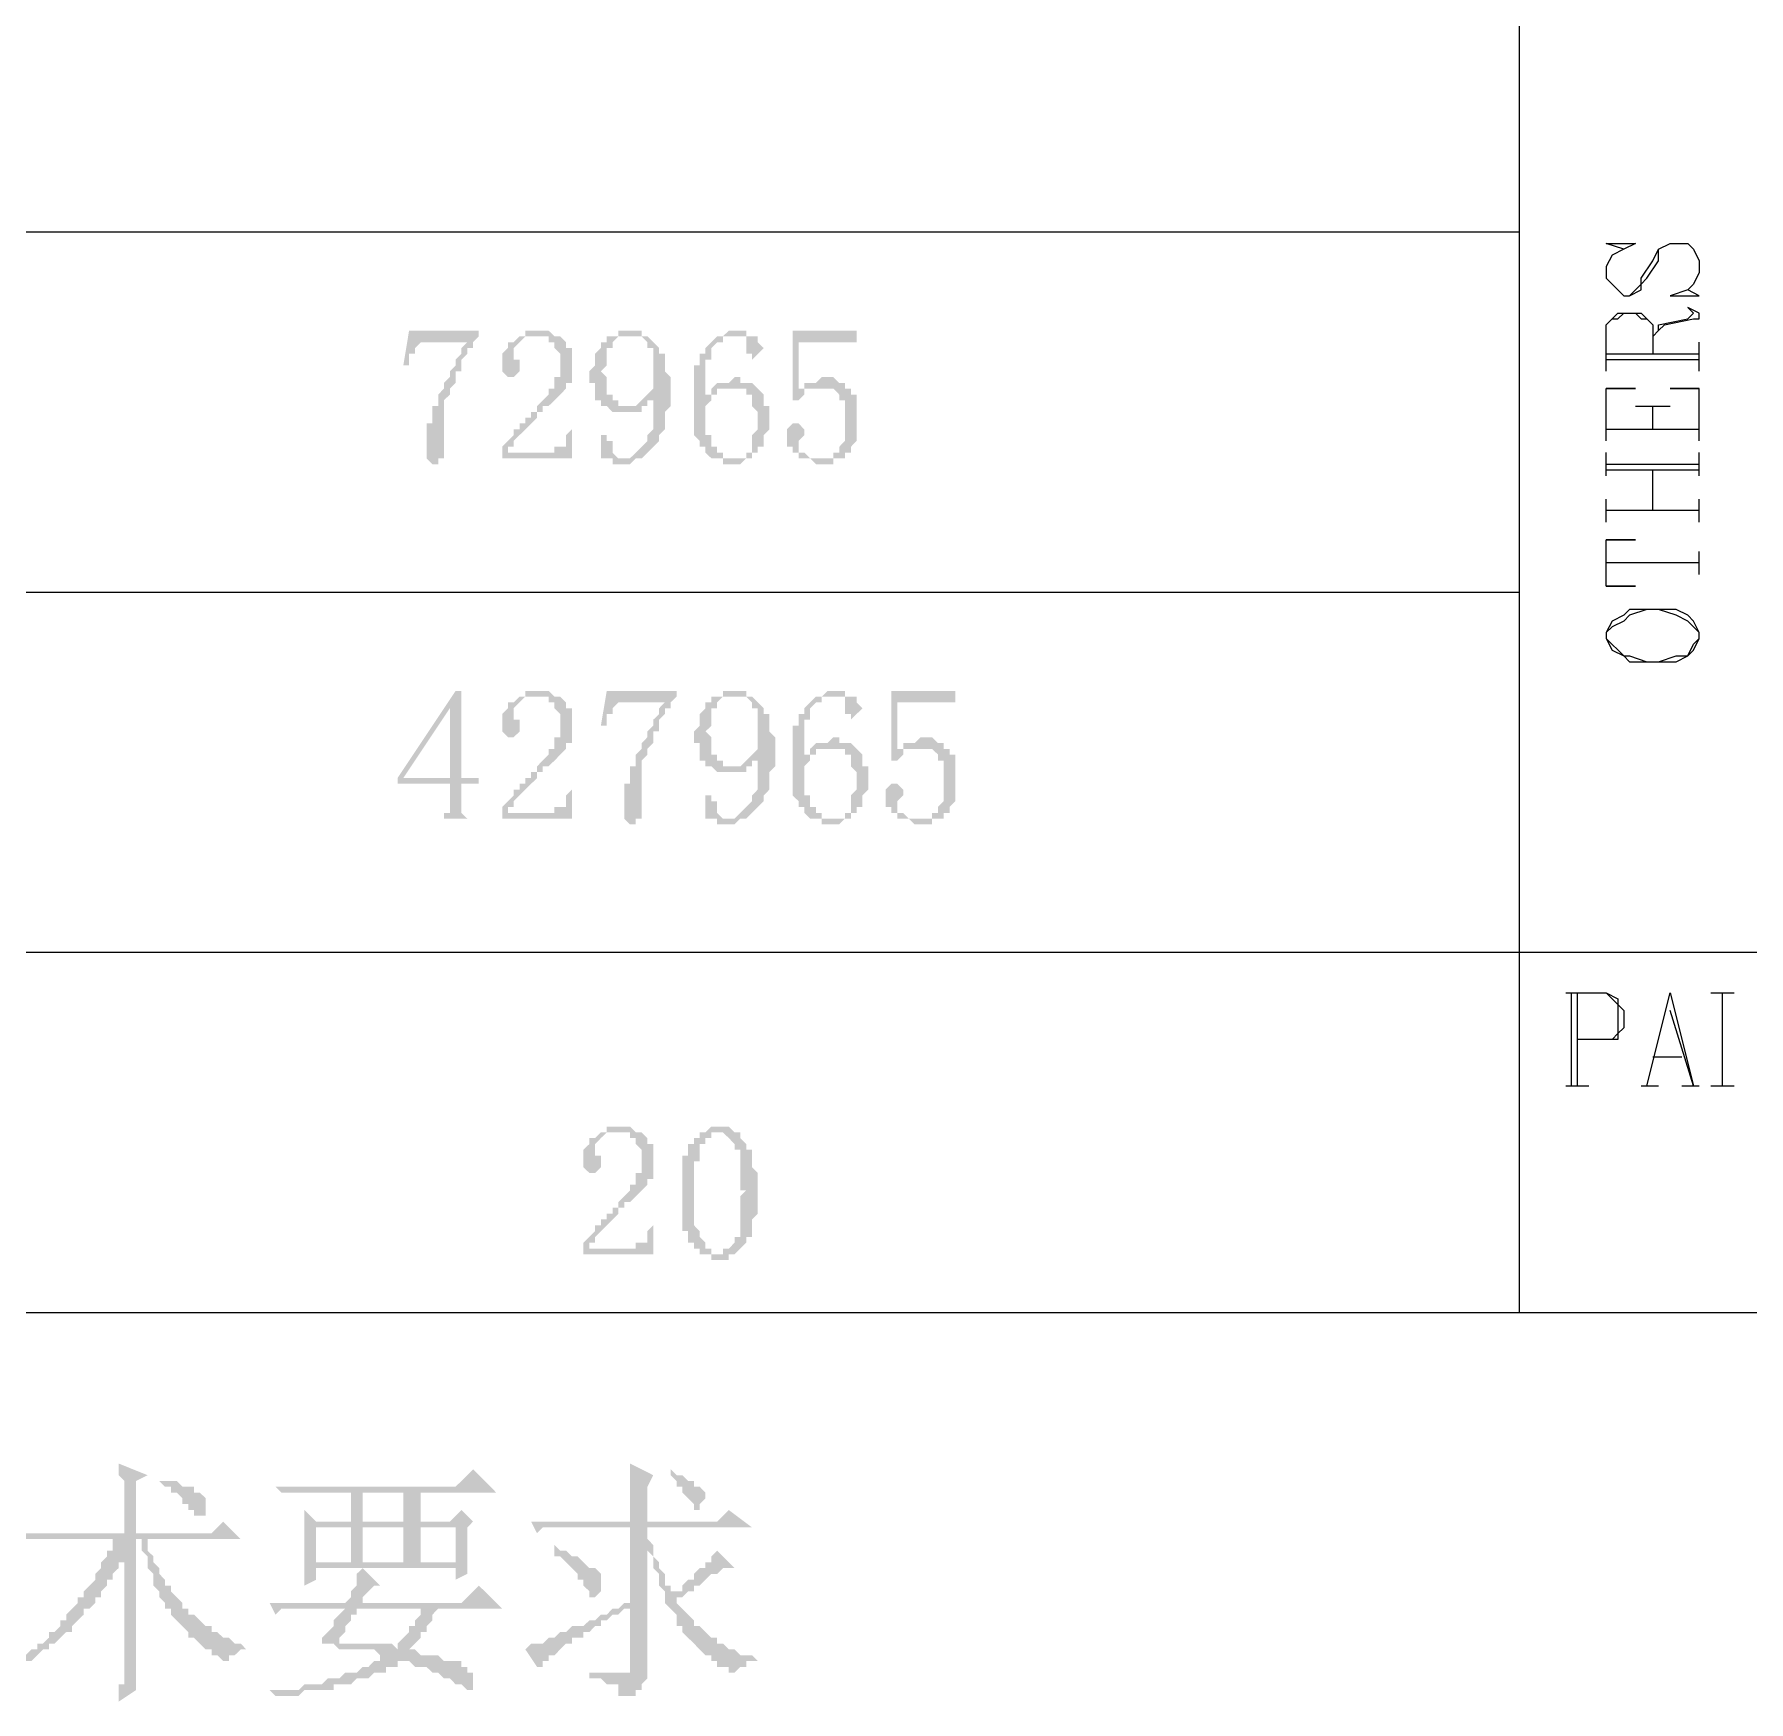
# Model space of a CAD drawing. Extents: x 51 to 246, y 3 to 417.
# Drawn here: x 198.99 to 211.48, y 346.92 to 359.07 of the extents above; entities that cross this region are included whole.
import ezdxf

# ---------------------------------------------------------------- set-up
doc = ezdxf.new("R2010")
doc.units = 0
doc.header["$MEASUREMENT"] = 0
doc.layers.add('_____1', color=160, linetype='Continuous')

msp = doc.modelspace()

# ---------------------------------------------------------------- hatches: boundary and pattern name
at = {"layer": '_____1'}
for points in [[(202.226, 356.912), (201.718, 356.912), (201.676, 356.658), (201.718, 356.658), (201.718, 356.743), (201.761, 356.743), (201.761, 356.785), (201.803, 356.827), (202.184, 356.827), (202.226, 356.87)], [(202.184, 356.827), (202.142, 356.827), (202.099, 356.785), (202.099, 356.743), (202.057, 356.7), (202.057, 356.658), (202.015, 356.616), (202.015, 356.573), (201.972, 356.531), (201.972, 356.489), (201.93, 356.446), (201.93, 356.362), (201.888, 356.362), (201.888, 356.235), (201.845, 356.235), (201.845, 355.981), (201.888, 355.938), (201.93, 355.938), (201.93, 355.981), (201.972, 355.981), (201.972, 356.404), (202.015, 356.446), (202.015, 356.489), (202.057, 356.531), (202.057, 356.616), (202.099, 356.616), (202.099, 356.7), (202.142, 356.743), (202.142, 356.785), (202.184, 356.785)], [(202.65, 356.912), (202.565, 356.912), (202.565, 356.87), (202.523, 356.87), (202.734, 356.87), (202.734, 356.827), (202.777, 356.827), (202.777, 356.785), (202.819, 356.743), (202.819, 356.573), (202.777, 356.573), (202.777, 356.489), (202.734, 356.489), (202.734, 356.446), (202.65, 356.362), (202.65, 356.319), (202.607, 356.319), (202.607, 356.277), (202.565, 356.277), (202.565, 356.235), (202.523, 356.235), (202.523, 356.192), (202.48, 356.192), (202.48, 356.15), (202.396, 356.065), (202.396, 356.023), (202.438, 356.023), (202.438, 356.065), (202.48, 356.065), (202.48, 356.108), (202.65, 356.277), (202.65, 356.319), (202.692, 356.319), (202.692, 356.362), (202.734, 356.362), (202.777, 356.404), (202.861, 356.489), (202.861, 356.531), (202.904, 356.531), (202.904, 356.785), (202.861, 356.785), (202.861, 356.827), (202.819, 356.87), (202.777, 356.87), (202.734, 356.912), (202.692, 356.912)], [(202.523, 356.87), (202.48, 356.827), (202.438, 356.827), (202.438, 356.785), (202.396, 356.743), (202.396, 356.616), (202.438, 356.573), (202.48, 356.573), (202.523, 356.616), (202.523, 356.7), (202.48, 356.7), (202.48, 356.785), (202.565, 356.87), (202.65, 356.87)], [(203.327, 356.912), (203.242, 356.912), (203.242, 356.87), (203.158, 356.87), (203.158, 356.827), (203.115, 356.827), (203.115, 356.785), (203.073, 356.743), (203.073, 356.658), (203.031, 356.616), (203.031, 356.531), (203.073, 356.531), (203.073, 356.404), (203.115, 356.404), (203.115, 356.362), (203.285, 356.362), (203.242, 356.362), (203.242, 356.404), (203.2, 356.404), (203.2, 356.446), (203.158, 356.446), (203.158, 356.573), (203.115, 356.616), (203.158, 356.658), (203.158, 356.785), (203.2, 356.785), (203.2, 356.827), (203.242, 356.87), (203.454, 356.87), (203.412, 356.87), (203.412, 356.912), (203.369, 356.912)], [(204.216, 356.87), (204.089, 356.87), (204.174, 356.87), (204.174, 356.743), (204.216, 356.743), (204.216, 356.7), (204.301, 356.785), (204.258, 356.827), (204.258, 356.87)], [(204.978, 356.912), (204.512, 356.912), (204.512, 356.404), (204.555, 356.404), (204.597, 356.446), (204.555, 356.446), (204.555, 356.827), (204.978, 356.827)], [(204.089, 356.573), (204.047, 356.531), (203.962, 356.531), (203.92, 356.489), (204.174, 356.489), (204.174, 356.446), (204.216, 356.446), (204.216, 356.362), (204.258, 356.319), (204.258, 356.192), (204.216, 356.15), (204.216, 356.023), (204.174, 356.023), (204.174, 355.981), (203.92, 355.981), (204.004, 355.981), (204.004, 355.938), (204.131, 355.938), (204.174, 355.981), (204.216, 355.981), (204.216, 356.023), (204.258, 356.023), (204.258, 356.065), (204.301, 356.065), (204.301, 356.15), (204.343, 356.192), (204.343, 356.362), (204.301, 356.362), (204.301, 356.446), (204.216, 356.531), (204.131, 356.531), (204.131, 356.573)], [(204.766, 356.573), (204.724, 356.573), (204.682, 356.531), (204.597, 356.531), (204.724, 356.489), (204.809, 356.489), (204.851, 356.446), (204.851, 356.404), (204.893, 356.404), (204.893, 356.108), (204.851, 356.065), (204.851, 356.023), (204.809, 356.023), (204.809, 355.981), (204.597, 355.981), (204.639, 355.981), (204.682, 355.938), (204.809, 355.938), (204.809, 355.981), (204.893, 355.981), (204.893, 356.023), (204.936, 356.023), (204.936, 356.065), (204.978, 356.108), (204.978, 356.446), (204.936, 356.446), (204.936, 356.489), (204.893, 356.489), (204.893, 356.531), (204.851, 356.531), (204.809, 356.573)], [(203.454, 356.446), (203.369, 356.362), (203.158, 356.362), (203.2, 356.319), (203.412, 356.319), (203.412, 356.362), (203.454, 356.362), (203.454, 356.404), (203.496, 356.404), (203.496, 356.446)], [(203.92, 356.489), (203.92, 356.446), (203.877, 356.446), (203.877, 356.404), (203.92, 356.404), (203.92, 356.446), (203.962, 356.446), (203.962, 356.489), (204.089, 356.489)], [(204.597, 356.531), (204.597, 356.489), (204.555, 356.489), (204.555, 356.446), (204.597, 356.446), (204.597, 356.489), (204.724, 356.489)], [(202.904, 356.192), (202.861, 356.15), (202.861, 356.065), (202.777, 356.065), (202.777, 356.023), (202.396, 356.023), (202.396, 355.981), (202.904, 355.981)], [(204.512, 356.235), (204.47, 356.192), (204.47, 356.065), (204.512, 356.065), (204.512, 356.023), (204.555, 356.023), (204.555, 355.981), (204.724, 355.981), (204.639, 355.981), (204.597, 356.023), (204.555, 356.023), (204.555, 356.108), (204.597, 356.15), (204.597, 356.192), (204.555, 356.235)], [(203.158, 356.15), (203.115, 356.15), (203.115, 355.981), (203.285, 355.981), (203.242, 355.981), (203.2, 356.023), (203.2, 356.108), (203.158, 356.108)], [(202.099, 354.287), (202.057, 354.287), (201.634, 353.652), (201.634, 353.61), (202.015, 353.61), (202.015, 353.398), (201.972, 353.398), (201.972, 353.356), (201.845, 353.356), (202.226, 353.356), (202.142, 353.356), (202.099, 353.398), (202.099, 353.61), (202.226, 353.61), (202.226, 353.652), (201.676, 353.652), (202.015, 354.16)], [(202.099, 354.287), (202.015, 354.16), (202.015, 353.652), (201.676, 353.652), (202.099, 353.652)], [(202.65, 354.287), (202.565, 354.287), (202.565, 354.245), (202.523, 354.245), (202.734, 354.245), (202.734, 354.203), (202.777, 354.203), (202.777, 354.16), (202.819, 354.118), (202.819, 353.949), (202.777, 353.949), (202.777, 353.864), (202.734, 353.864), (202.734, 353.822), (202.65, 353.737), (202.65, 353.695), (202.607, 353.695), (202.607, 353.652), (202.565, 353.652), (202.565, 353.61), (202.523, 353.61), (202.523, 353.568), (202.48, 353.568), (202.48, 353.525), (202.396, 353.441), (202.396, 353.398), (202.438, 353.398), (202.438, 353.441), (202.48, 353.441), (202.48, 353.483), (202.65, 353.652), (202.65, 353.695), (202.692, 353.695), (202.692, 353.737), (202.734, 353.737), (202.777, 353.779), (202.861, 353.864), (202.861, 353.906), (202.904, 353.906), (202.904, 354.16), (202.861, 354.16), (202.861, 354.203), (202.819, 354.245), (202.777, 354.245), (202.734, 354.287), (202.692, 354.287)], [(202.523, 354.245), (202.48, 354.203), (202.438, 354.203), (202.438, 354.16), (202.396, 354.118), (202.396, 353.991), (202.438, 353.949), (202.48, 353.949), (202.523, 353.991), (202.523, 354.076), (202.48, 354.076), (202.48, 354.16), (202.523, 354.203), (202.565, 354.245), (202.65, 354.245)], [(203.666, 354.287), (203.158, 354.287), (203.115, 354.033), (203.158, 354.033), (203.158, 354.118), (203.2, 354.118), (203.2, 354.16), (203.242, 354.203), (203.623, 354.203), (203.666, 354.245)], [(203.623, 354.203), (203.581, 354.203), (203.539, 354.16), (203.539, 354.118), (203.496, 354.076), (203.496, 354.033), (203.454, 353.991), (203.454, 353.949), (203.412, 353.906), (203.412, 353.864), (203.369, 353.822), (203.369, 353.737), (203.327, 353.737), (203.327, 353.61), (203.285, 353.61), (203.285, 353.356), (203.327, 353.314), (203.369, 353.314), (203.369, 353.356), (203.412, 353.356), (203.412, 353.779), (203.454, 353.822), (203.454, 353.864), (203.496, 353.906), (203.496, 353.991), (203.539, 353.991), (203.539, 354.076), (203.581, 354.118), (203.581, 354.16), (203.623, 354.16)], [(204.089, 354.287), (204.004, 354.287), (204.004, 354.245), (203.92, 354.245), (203.92, 354.203), (203.877, 354.203), (203.877, 354.16), (203.835, 354.118), (203.835, 354.033), (203.793, 353.991), (203.793, 353.906), (203.835, 353.906), (203.835, 353.779), (203.877, 353.779), (203.877, 353.737), (204.047, 353.737), (204.004, 353.737), (204.004, 353.779), (203.962, 353.779), (203.962, 353.822), (203.92, 353.822), (203.92, 353.949), (203.877, 353.991), (203.92, 354.033), (203.92, 354.16), (203.962, 354.16), (203.962, 354.203), (204.004, 354.245), (204.216, 354.245), (204.174, 354.245), (204.174, 354.287), (204.131, 354.287)], [(204.936, 354.245), (204.809, 354.245), (204.893, 354.245), (204.893, 354.118), (204.936, 354.118), (204.936, 354.076), (205.02, 354.16), (204.978, 354.203), (204.978, 354.245)], [(205.698, 354.287), (205.232, 354.287), (205.232, 353.779), (205.274, 353.779), (205.317, 353.822), (205.274, 353.822), (205.274, 354.203), (205.698, 354.203)], [(204.809, 353.949), (204.766, 353.906), (204.682, 353.906), (204.639, 353.864), (204.893, 353.864), (204.893, 353.822), (204.936, 353.822), (204.936, 353.737), (204.978, 353.695), (204.978, 353.568), (204.936, 353.525), (204.936, 353.398), (204.893, 353.398), (204.893, 353.356), (204.639, 353.356), (204.724, 353.356), (204.724, 353.314), (204.851, 353.314), (204.893, 353.356), (204.936, 353.356), (204.936, 353.398), (204.978, 353.398), (204.978, 353.441), (205.02, 353.441), (205.02, 353.525), (205.063, 353.568), (205.063, 353.737), (205.02, 353.737), (205.02, 353.822), (204.936, 353.906), (204.851, 353.906), (204.851, 353.949)], [(205.486, 353.949), (205.444, 353.949), (205.401, 353.906), (205.317, 353.906), (205.444, 353.864), (205.528, 353.864), (205.571, 353.822), (205.571, 353.779), (205.613, 353.779), (205.613, 353.483), (205.571, 353.441), (205.571, 353.398), (205.528, 353.398), (205.528, 353.356), (205.317, 353.356), (205.359, 353.356), (205.401, 353.314), (205.528, 353.314), (205.528, 353.356), (205.613, 353.356), (205.613, 353.398), (205.655, 353.398), (205.655, 353.441), (205.698, 353.483), (205.698, 353.822), (205.655, 353.822), (205.655, 353.864), (205.613, 353.864), (205.613, 353.906), (205.571, 353.906), (205.528, 353.949)], [(204.216, 353.822), (204.174, 353.779), (204.131, 353.737), (203.92, 353.737), (203.962, 353.695), (204.174, 353.695), (204.174, 353.737), (204.216, 353.737), (204.216, 353.779), (204.258, 353.779), (204.258, 353.822)], [(204.639, 353.864), (204.639, 353.822), (204.597, 353.822), (204.597, 353.779), (204.639, 353.779), (204.639, 353.822), (204.682, 353.822), (204.682, 353.864), (204.809, 353.864)], [(205.317, 353.906), (205.317, 353.864), (205.274, 353.864), (205.274, 353.822), (205.317, 353.822), (205.317, 353.864), (205.444, 353.864)], [(202.904, 353.568), (202.861, 353.525), (202.861, 353.441), (202.777, 353.441), (202.777, 353.398), (202.396, 353.398), (202.396, 353.356), (202.904, 353.356)], [(205.232, 353.61), (205.19, 353.568), (205.19, 353.441), (205.232, 353.441), (205.232, 353.398), (205.274, 353.398), (205.274, 353.356), (205.444, 353.356), (205.359, 353.356), (205.317, 353.398), (205.274, 353.398), (205.274, 353.483), (205.317, 353.525), (205.317, 353.568), (205.274, 353.61)], [(203.92, 353.525), (203.877, 353.525), (203.877, 353.356), (204.047, 353.356), (204.004, 353.356), (203.962, 353.398), (203.962, 353.483), (203.92, 353.483)], [(203.242, 351.112), (203.158, 351.112), (203.158, 351.07), (203.115, 351.07), (203.327, 351.07), (203.327, 351.028), (203.369, 351.028), (203.369, 350.985), (203.412, 350.943), (203.412, 350.774), (203.369, 350.774), (203.369, 350.689), (203.327, 350.689), (203.327, 350.647), (203.242, 350.562), (203.242, 350.52), (203.2, 350.52), (203.2, 350.477), (203.158, 350.477), (203.158, 350.435), (203.115, 350.435), (203.115, 350.393), (203.073, 350.393), (203.073, 350.35), (202.988, 350.266), (202.988, 350.223), (203.031, 350.223), (203.031, 350.266), (203.073, 350.266), (203.073, 350.308), (203.115, 350.35), (203.158, 350.393), (203.242, 350.477), (203.242, 350.52), (203.285, 350.52), (203.285, 350.562), (203.327, 350.562), (203.454, 350.689), (203.454, 350.731), (203.496, 350.731), (203.496, 350.985), (203.454, 350.985), (203.454, 351.028), (203.412, 351.07), (203.369, 351.07), (203.327, 351.112), (203.285, 351.112)], [(203.115, 351.07), (203.073, 351.028), (203.031, 351.028), (203.031, 350.985), (202.988, 350.943), (202.988, 350.816), (203.031, 350.774), (203.073, 350.774), (203.115, 350.816), (203.115, 350.901), (203.073, 350.901), (203.073, 350.985), (203.115, 351.028), (203.158, 351.07), (203.242, 351.07)], [(203.835, 351.07), (203.835, 351.028), (203.793, 351.028), (203.793, 350.985), (203.75, 350.985), (203.75, 350.901), (203.708, 350.901), (203.708, 350.35), (203.75, 350.35), (203.75, 350.266), (203.793, 350.266), (203.793, 350.223), (203.835, 350.223), (203.835, 350.181), (203.92, 350.181), (203.92, 350.139), (204.047, 350.139), (204.047, 350.181), (204.089, 350.181), (203.92, 350.181), (203.92, 350.223), (203.877, 350.223), (203.877, 350.266), (203.835, 350.308), (203.835, 350.35), (203.793, 350.393), (203.793, 350.858), (203.835, 350.858), (203.835, 350.985), (203.877, 350.985), (203.877, 351.028), (203.92, 351.028), (203.92, 351.07), (203.962, 351.07)], [(203.962, 351.112), (203.92, 351.112), (203.877, 351.07), (203.835, 351.07), (204.004, 351.07), (204.047, 351.028), (204.089, 350.985), (204.089, 350.943), (204.131, 350.943), (204.131, 350.647), (204.174, 350.647), (204.131, 350.604), (204.131, 350.308), (204.089, 350.308), (204.089, 350.266), (204.047, 350.223), (204.004, 350.223), (204.004, 350.181), (203.962, 350.181), (204.089, 350.181), (204.174, 350.266), (204.174, 350.308), (204.216, 350.308), (204.216, 350.435), (204.258, 350.477), (204.258, 350.774), (204.216, 350.816), (204.216, 350.943), (204.174, 350.943), (204.174, 350.985), (204.131, 351.028), (204.131, 351.07), (204.089, 351.07), (204.047, 351.112), (204.004, 351.112)], [(203.496, 350.393), (203.454, 350.35), (203.454, 350.266), (203.369, 350.266), (203.369, 350.223), (202.988, 350.223), (202.988, 350.181), (203.496, 350.181)], [(199.602, 348.657), (199.602, 348.572), (199.644, 348.53), (199.644, 348.149), (199.729, 348.149), (199.729, 348.53), (199.813, 348.572)], [(199.898, 348.572), (199.898, 348.53), (199.94, 348.488), (199.983, 348.488), (199.983, 348.445), (200.025, 348.445), (200.067, 348.403), (200.067, 348.361), (200.11, 348.361), (200.11, 348.318), (200.152, 348.318), (200.152, 348.276), (200.237, 348.276), (200.237, 348.403), (200.194, 348.445), (200.152, 348.445), (200.152, 348.488), (200.067, 348.488), (200.025, 348.53), (199.898, 348.53)], [(202.184, 348.615), (202.057, 348.488), (200.745, 348.488), (200.787, 348.445), (202.353, 348.445)], [(203.327, 348.657), (203.327, 348.234), (203.454, 348.234), (203.454, 348.488), (203.496, 348.572)], [(203.623, 348.615), (203.623, 348.572), (203.666, 348.53), (203.666, 348.488), (203.708, 348.488), (203.708, 348.445), (203.793, 348.361), (203.793, 348.318), (203.835, 348.318), (203.835, 348.361), (203.877, 348.403), (203.877, 348.445), (203.835, 348.488), (203.793, 348.488), (203.793, 348.53), (203.75, 348.53), (203.708, 348.572), (203.666, 348.572)], [(201.295, 348.445), (201.295, 348.234), (201.041, 348.234), (201.38, 348.234), (201.38, 348.445), (201.676, 348.445)], [(201.803, 348.445), (201.295, 348.445), (201.676, 348.445), (201.676, 348.234), (201.803, 348.234)], [(200.956, 348.318), (200.956, 348.234), (201.38, 348.234), (201.041, 348.234)], [(202.099, 348.318), (202.015, 348.234), (200.956, 348.234), (200.956, 347.895), (202.057, 347.895), (202.057, 347.81), (202.142, 347.853), (202.142, 347.895), (201.041, 347.937), (201.041, 348.191), (202.057, 348.191), (202.184, 348.234)], [(204.047, 348.318), (203.962, 348.234), (202.607, 348.234), (202.65, 348.149), (202.692, 348.191), (204.216, 348.191)], [(200.364, 348.234), (200.279, 348.149), (198.882, 348.149), (198.924, 348.107), (200.491, 348.107)], [(202.184, 348.234), (202.057, 348.191), (202.057, 347.937), (201.041, 347.937), (202.142, 347.895), (202.142, 348.191)], [(201.295, 348.191), (201.295, 347.937), (201.38, 347.937), (201.38, 348.191), (201.676, 348.191)], [(201.803, 348.191), (201.295, 348.191), (201.676, 348.191), (201.676, 347.937), (201.295, 347.937), (201.803, 347.937)], [(203.454, 348.191), (203.327, 348.191), (203.327, 347.641), (203.285, 347.641), (203.242, 347.599), (203.327, 347.599), (203.327, 347.133), (203.242, 347.133), (203.454, 347.133), (203.454, 348.149)], [(199.559, 348.107), (199.559, 348.022), (199.517, 348.022), (199.517, 347.98), (199.644, 347.937), (199.644, 347.048), (199.602, 347.048), (199.602, 346.921), (199.729, 347.006), (199.729, 348.107), (199.771, 348.107)], [(203.454, 348.107), (203.454, 348.022), (203.496, 347.98), (203.496, 347.895), (203.539, 347.853), (203.539, 347.768), (203.581, 347.726), (203.581, 347.641), (203.623, 347.599), (203.666, 347.556), (203.666, 347.472), (203.708, 347.472), (203.708, 347.429), (203.793, 347.345), (203.835, 347.302), (203.877, 347.26), (203.92, 347.26), (203.92, 347.218), (203.962, 347.218), (203.962, 347.175), (204.047, 347.175), (204.047, 347.133), (204.089, 347.133), (204.131, 347.175), (204.174, 347.175), (204.174, 347.218), (204.258, 347.218), (204.216, 347.26), (204.131, 347.26), (204.089, 347.302), (204.047, 347.302), (204.004, 347.345), (203.962, 347.345), (203.962, 347.387), (203.92, 347.387), (203.835, 347.472), (203.793, 347.472), (203.793, 347.514), (203.75, 347.556), (203.708, 347.599), (203.666, 347.641), (203.666, 347.683), (203.708, 347.683), (203.666, 347.726), (203.623, 347.726), (203.623, 347.768), (203.581, 347.768), (203.581, 347.853), (203.539, 347.895), (203.539, 347.937), (203.496, 347.98), (203.496, 348.064)], [(199.517, 347.98), (199.475, 347.937), (199.475, 347.895), (199.432, 347.853), (199.432, 347.81), (199.348, 347.726), (199.348, 347.683), (199.305, 347.683), (199.305, 347.641), (199.263, 347.599), (199.221, 347.556), (199.221, 347.514), (199.178, 347.514), (199.178, 347.472), (199.136, 347.429), (199.094, 347.429), (199.094, 347.387), (199.051, 347.345), (199.009, 347.345), (199.009, 347.302), (198.967, 347.302), (198.924, 347.26), (198.924, 347.218), (198.882, 347.218), (198.84, 347.175), (198.84, 347.133), (198.882, 347.175), (198.924, 347.175), (198.924, 347.218), (198.967, 347.218), (199.051, 347.302), (199.094, 347.302), (199.094, 347.345), (199.136, 347.345), (199.221, 347.429), (199.263, 347.429), (199.263, 347.472), (199.348, 347.556), (199.348, 347.599), (199.39, 347.599), (199.432, 347.641), (199.432, 347.683), (199.475, 347.683), (199.475, 347.726), (199.517, 347.768), (199.517, 347.81), (199.559, 347.81), (199.559, 347.853), (199.602, 347.895), (199.602, 347.937), (199.644, 347.937)], [(203.962, 348.022), (203.92, 347.98), (203.92, 347.937), (203.877, 347.937), (203.877, 347.895), (203.835, 347.895), (203.793, 347.853), (203.793, 347.81), (203.75, 347.81), (203.708, 347.768), (203.708, 347.726), (203.666, 347.726), (203.708, 347.683), (203.75, 347.726), (203.793, 347.726), (203.793, 347.768), (203.835, 347.768), (203.877, 347.81), (203.92, 347.853), (203.962, 347.853), (204.004, 347.895), (204.089, 347.895)], [(200.956, 347.895), (200.956, 347.768), (201.041, 347.81), (201.041, 347.895), (202.057, 347.895)], [(201.38, 347.895), (201.337, 347.853), (201.337, 347.768), (201.295, 347.726), (201.295, 347.683), (201.253, 347.641), (201.38, 347.641), (201.38, 347.683), (201.464, 347.768), (201.507, 347.768)], [(202.226, 347.768), (202.099, 347.641), (200.702, 347.641), (200.745, 347.556), (200.787, 347.599), (202.396, 347.599)], [(201.253, 347.599), (201.21, 347.556), (201.168, 347.514), (201.168, 347.472), (201.083, 347.387), (201.083, 347.345), (201.041, 347.345), (201.168, 347.345), (201.21, 347.302), (201.634, 347.302), (201.591, 347.345), (201.21, 347.345), (201.21, 347.387), (201.253, 347.429), (201.253, 347.472), (201.295, 347.514), (201.295, 347.556), (201.337, 347.556), (201.337, 347.599), (201.803, 347.599)], [(203.242, 347.599), (203.2, 347.599), (203.158, 347.556), (203.115, 347.556), (203.073, 347.514), (203.031, 347.514), (202.988, 347.472), (202.904, 347.472), (202.861, 347.429), (202.819, 347.429), (202.777, 347.387), (202.734, 347.387), (202.692, 347.345), (202.607, 347.345), (202.565, 347.302), (202.65, 347.175), (202.692, 347.175), (202.692, 347.218), (202.734, 347.218), (202.734, 347.26), (202.777, 347.26), (202.861, 347.345), (202.904, 347.345), (202.904, 347.387), (202.988, 347.387), (202.988, 347.429), (203.031, 347.429), (203.073, 347.472), (203.115, 347.472), (203.115, 347.514), (203.158, 347.514), (203.2, 347.556), (203.242, 347.556), (203.285, 347.599), (203.327, 347.599)], [(200.237, 347.302), (200.279, 347.302), (200.279, 347.26), (200.321, 347.26), (200.364, 347.218), (200.406, 347.218), (200.406, 347.26), (200.448, 347.26), (200.491, 347.302)], [(201.972, 347.218), (201.676, 347.218), (201.718, 347.218), (201.761, 347.175), (201.845, 347.175), (201.888, 347.133), (201.93, 347.133), (201.972, 347.091), (202.015, 347.091), (202.057, 347.048), (202.099, 347.048), (202.142, 347.006), (202.184, 347.006), (202.184, 347.133), (202.142, 347.133), (202.142, 347.175), (202.099, 347.175), (202.099, 347.218), (202.015, 347.218)]]:
    msp.add_hatch(color=7, dxfattribs=at).paths.add_polyline_path(points, is_closed=False)
for points in [[(203.454, 356.87), (203.327, 356.87), (203.412, 356.87), (203.454, 356.827), (203.454, 356.785), (203.496, 356.785), (203.496, 356.489), (203.454, 356.446), (203.496, 356.446), (203.496, 356.192), (203.454, 356.15), (203.454, 356.108), (203.412, 356.065), (203.369, 356.023), (203.327, 355.981), (203.158, 355.981), (203.2, 355.981), (203.2, 355.938), (203.327, 355.938), (203.369, 355.981), (203.412, 355.981), (203.454, 356.023), (203.496, 356.065), (203.539, 356.108), (203.539, 356.15), (203.581, 356.192), (203.581, 356.319), (203.623, 356.362), (203.623, 356.573), (203.581, 356.616), (203.581, 356.743), (203.539, 356.743), (203.539, 356.785)], [(204.131, 356.912), (204.047, 356.912), (204.004, 356.87), (203.962, 356.87), (203.877, 356.785), (203.877, 356.743), (203.835, 356.743), (203.835, 356.658), (203.793, 356.658), (203.793, 356.15), (203.835, 356.108), (203.835, 356.065), (203.877, 356.065), (203.877, 356.023), (203.92, 355.981), (204.089, 355.981), (204.004, 355.981), (204.004, 356.023), (203.962, 356.023), (203.962, 356.065), (203.92, 356.065), (203.92, 356.15), (203.877, 356.15), (203.877, 356.362), (203.92, 356.404), (203.877, 356.404), (203.877, 356.7), (203.92, 356.7), (203.92, 356.785), (203.962, 356.827), (204.004, 356.827), (204.004, 356.87), (204.216, 356.87), (204.174, 356.87), (204.174, 356.912)], [(204.216, 354.245), (204.089, 354.245), (204.174, 354.245), (204.216, 354.203), (204.216, 354.16), (204.258, 354.16), (204.258, 353.864), (204.216, 353.822), (204.258, 353.822), (204.258, 353.568), (204.216, 353.525), (204.216, 353.483), (204.174, 353.441), (204.089, 353.356), (203.92, 353.356), (203.962, 353.356), (203.962, 353.314), (204.089, 353.314), (204.131, 353.356), (204.174, 353.356), (204.216, 353.398), (204.301, 353.483), (204.301, 353.525), (204.343, 353.568), (204.343, 353.695), (204.385, 353.737), (204.385, 353.949), (204.343, 353.991), (204.343, 354.118), (204.301, 354.118), (204.301, 354.16), (204.258, 354.203)], [(204.851, 354.287), (204.766, 354.287), (204.724, 354.245), (204.682, 354.245), (204.639, 354.203), (204.597, 354.16), (204.597, 354.118), (204.555, 354.118), (204.555, 354.033), (204.512, 354.033), (204.512, 353.525), (204.555, 353.483), (204.555, 353.441), (204.597, 353.441), (204.597, 353.398), (204.639, 353.356), (204.809, 353.356), (204.724, 353.356), (204.724, 353.398), (204.682, 353.398), (204.682, 353.441), (204.639, 353.441), (204.639, 353.525), (204.597, 353.525), (204.597, 353.737), (204.639, 353.779), (204.597, 353.779), (204.597, 354.076), (204.639, 354.076), (204.639, 354.16), (204.682, 354.203), (204.724, 354.203), (204.724, 354.245), (204.936, 354.245), (204.893, 354.245), (204.893, 354.287)], [(199.813, 348.107), (199.559, 348.107), (199.771, 348.107), (199.771, 348.022), (199.813, 347.98), (199.813, 347.895), (199.856, 347.853), (199.856, 347.768), (199.898, 347.726), (199.898, 347.683), (199.94, 347.641), (199.94, 347.599), (199.983, 347.599), (199.983, 347.556), (200.025, 347.514), (200.11, 347.429), (200.11, 347.387), (200.152, 347.387), (200.237, 347.302), (200.533, 347.302), (200.491, 347.345), (200.448, 347.345), (200.406, 347.387), (200.364, 347.387), (200.321, 347.429), (200.279, 347.429), (200.279, 347.472), (200.237, 347.472), (200.152, 347.556), (200.11, 347.556), (200.11, 347.599), (200.067, 347.599), (200.067, 347.641), (200.025, 347.683), (199.983, 347.726), (199.983, 347.768), (199.94, 347.768), (199.94, 347.81), (199.898, 347.853), (199.898, 347.895), (199.856, 347.937), (199.856, 347.98), (199.813, 348.022)], [(202.777, 348.064), (202.777, 347.98), (202.819, 347.98), (202.946, 347.853), (202.946, 347.81), (202.988, 347.81), (202.988, 347.768), (203.031, 347.726), (203.031, 347.683), (203.073, 347.683), (203.115, 347.726), (203.115, 347.853), (203.073, 347.895), (203.031, 347.895), (202.946, 347.98), (202.904, 347.98), (202.861, 348.022), (202.819, 348.022)], [(201.93, 347.599), (201.253, 347.599), (201.803, 347.599), (201.803, 347.556), (201.761, 347.514), (201.761, 347.472), (201.718, 347.472), (201.718, 347.429), (201.676, 347.387), (201.634, 347.345), (201.634, 347.302), (201.21, 347.302), (201.464, 347.302), (201.507, 347.26), (201.549, 347.26), (201.507, 347.26), (201.507, 347.218), (201.464, 347.218), (201.422, 347.175), (201.38, 347.175), (201.337, 347.133), (201.253, 347.133), (201.21, 347.091), (201.126, 347.091), (201.083, 347.048), (200.956, 347.048), (200.914, 347.006), (200.702, 347.006), (200.745, 346.964), (200.914, 346.964), (200.956, 347.006), (201.168, 347.006), (201.168, 347.048), (201.295, 347.048), (201.337, 347.091), (201.422, 347.091), (201.464, 347.133), (201.549, 347.133), (201.549, 347.175), (201.634, 347.175), (201.634, 347.218), (201.972, 347.218), (201.93, 347.26), (201.803, 347.26), (201.761, 347.302), (201.718, 347.302), (201.803, 347.387), (201.803, 347.429), (201.845, 347.429), (201.845, 347.472), (201.888, 347.514), (201.888, 347.556)], [(203.031, 347.133), (203.031, 347.091), (203.115, 347.091), (203.158, 347.048), (203.242, 347.048), (203.242, 346.964), (203.369, 346.964), (203.369, 347.006), (203.412, 347.006), (203.412, 347.048), (203.454, 347.091), (203.454, 347.133)]]:
    msp.add_hatch(color=7, dxfattribs=at).paths.add_polyline_path(points)

# ---------------------------------------------------------------- linework, layer by layer
at = {"layer": '_____1', "color": 7}
for p, q in [((209.804, 407.543), (209.804, 349.758)), ((183.557, 357.632), (209.804, 357.632)), ((211.116, 356.616), (211.116, 356.827)), ((210.439, 356.743), (211.116, 356.743)), ((211.116, 356.7), (210.439, 356.7)), ((210.651, 356.362), (210.905, 356.362)), ((210.778, 356.192), (210.778, 356.362)), ((211.116, 356.192), (210.439, 356.192)), ((210.439, 355.854), (210.439, 356.023)), ((210.439, 355.938), (211.116, 355.938)), ((211.116, 355.854), (211.116, 356.023)), ((211.116, 355.896), (210.439, 355.896)), ((210.778, 355.6), (210.778, 355.896)), ((210.439, 355.515), (210.439, 355.684)), ((211.116, 355.515), (211.116, 355.684)), ((211.116, 355.6), (210.439, 355.6)), ((211.116, 355.134), (211.116, 355.303)), ((211.116, 355.219), (210.439, 355.219)), ((183.557, 355.007), (209.804, 355.007)), ((183.557, 352.382), (209.804, 352.382)), ((209.804, 352.382), (242.612, 352.382)), ((209.804, 352.382), (242.612, 352.382)), ((210.185, 351.409), (210.185, 352.086)), ((210.227, 352.086), (210.227, 351.409)), ((211.201, 352.086), (211.37, 352.086)), ((211.286, 351.409), (211.286, 352.086)), ((210.778, 351.62), (210.989, 351.62)), ((210.143, 351.409), (210.312, 351.409)), ((210.693, 351.409), (210.82, 351.409)), ((210.989, 351.409), (211.116, 351.409)), ((211.201, 351.409), (211.37, 351.409)), ((183.557, 349.758), (242.612, 349.758))]:
    msp.add_line(p, q, dxfattribs=at)
for points in [[(210.566, 357.505), (210.439, 357.547), (210.651, 357.547), (210.566, 357.505), (210.481, 357.462), (210.439, 357.378), (210.439, 357.293), (210.566, 357.166), (210.608, 357.166), (210.693, 357.208), (210.693, 357.251), (210.735, 357.293), (210.82, 357.42), (210.82, 357.505), (210.905, 357.547)], [(210.608, 357.166), (210.693, 357.251), (210.693, 357.293), (210.778, 357.42), (210.82, 357.505), (210.905, 357.547), (211.032, 357.547), (211.074, 357.505), (211.116, 357.42), (211.116, 357.335), (211.074, 357.251), (211.032, 357.208), (210.905, 357.166), (211.116, 357.166), (211.032, 357.208)], [(210.778, 356.87), (210.82, 356.912), (210.82, 356.954), (211.032, 356.997), (211.074, 357.039), (211.032, 357.081)], [(210.82, 356.912), (210.862, 356.954), (211.074, 356.997), (211.116, 356.997), (211.116, 357.039), (211.032, 357.081)], [(210.439, 356.616), (210.439, 356.954), (210.524, 357.039), (210.693, 357.039), (210.778, 356.954), (210.778, 356.743)], [(210.439, 356.954), (210.481, 356.997), (210.524, 356.997), (210.566, 357.039), (210.651, 357.039), (210.693, 356.997), (210.735, 356.997), (210.778, 356.954)], [(210.439, 356.108), (210.439, 356.489), (210.651, 356.489), (210.439, 356.489)], [(211.116, 356.108), (211.116, 356.489), (210.905, 356.489), (211.116, 356.489)], [(210.439, 355.049), (210.651, 355.049), (210.439, 355.049), (210.439, 355.388), (210.651, 355.388), (210.439, 355.388)], [(210.439, 354.668), (210.481, 354.584), (210.566, 354.541), (210.608, 354.499), (210.947, 354.499), (211.032, 354.541), (211.074, 354.584), (211.116, 354.668), (211.116, 354.711), (211.074, 354.795), (211.032, 354.838), (210.947, 354.88), (210.608, 354.88), (210.566, 354.838), (210.481, 354.795), (210.439, 354.711), (210.439, 354.668), (210.566, 354.541), (210.608, 354.541), (210.735, 354.499), (210.82, 354.499), (210.947, 354.541), (211.032, 354.541), (211.074, 354.626), (211.116, 354.668)], [(211.116, 354.711), (211.032, 354.795), (210.947, 354.838), (210.82, 354.88), (210.735, 354.88), (210.608, 354.838), (210.566, 354.795), (210.481, 354.753), (210.439, 354.711)], [(210.143, 352.086), (210.439, 352.086), (210.524, 352.044), (210.524, 352.001), (210.566, 351.959), (210.566, 351.832), (210.524, 351.79), (210.524, 351.747), (210.227, 351.747)], [(210.439, 352.086), (210.481, 352.044), (210.524, 352.001), (210.524, 351.79), (210.481, 351.747), (210.439, 351.747)], [(210.735, 351.409), (210.905, 352.086), (211.074, 351.409), (210.905, 351.959)]]:
    msp.add_lwpolyline(points, dxfattribs=at)

doc.saveas('drawing.dxf')
